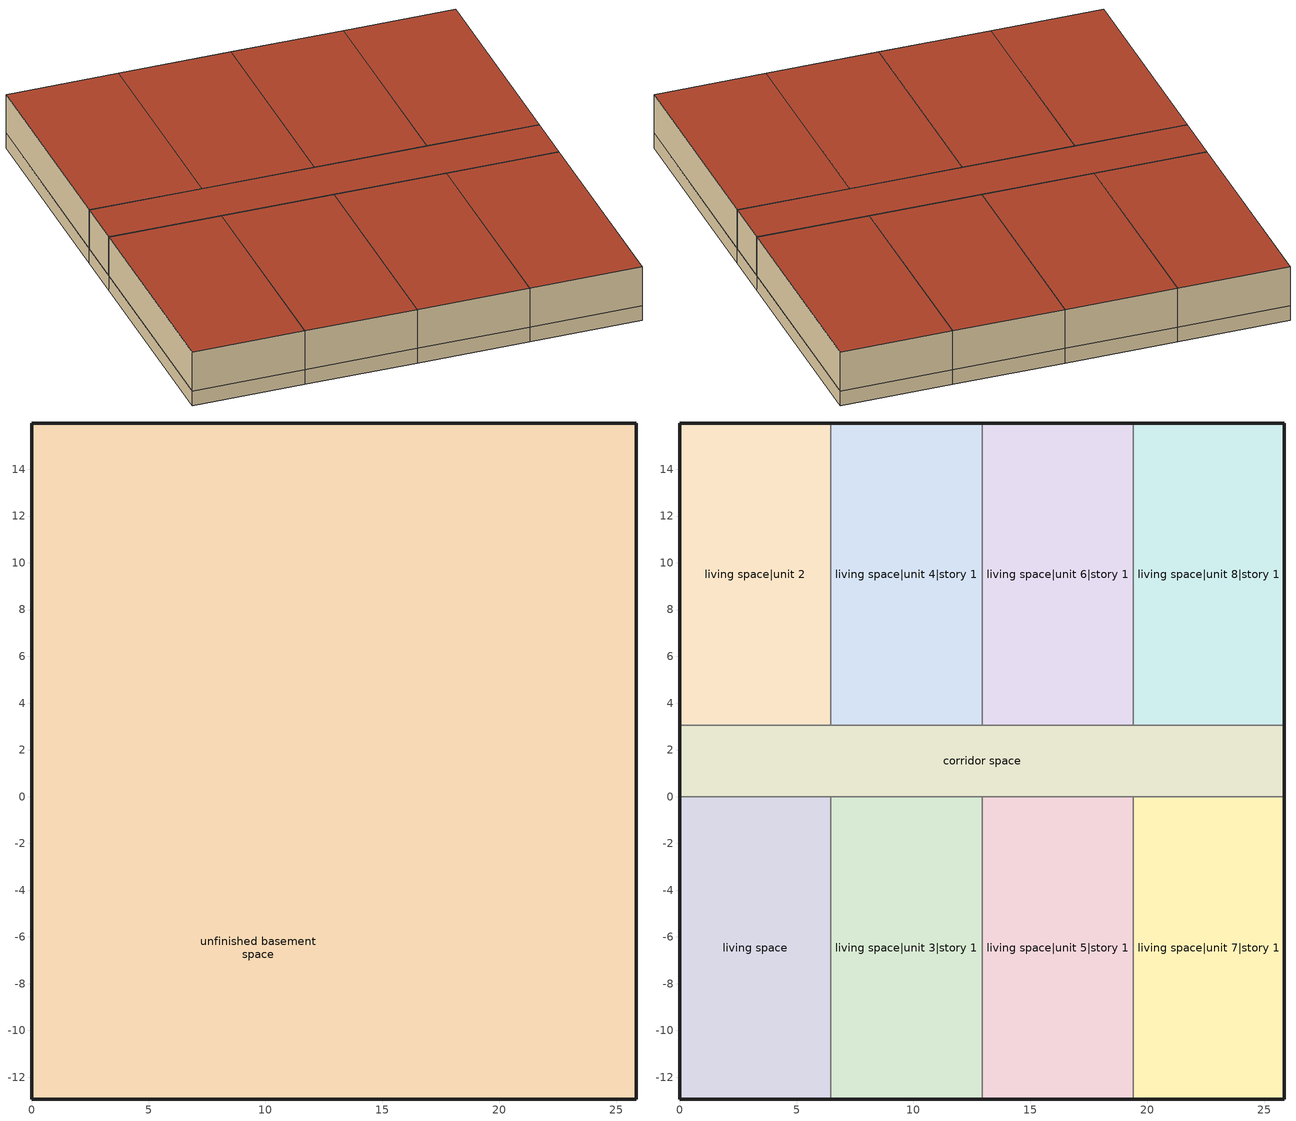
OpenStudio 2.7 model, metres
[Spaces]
unfinished basement space
 floor foundation: 0,0 0,3.05 25.86,3.05 25.86,0 z-0.91; 0,-12.93 0,0 6.47,0 6.47,-12.93 z-0.91; 0,3.05 0,15.98 6.47,15.98 6.47,3.05 z-0.91; 6.47,-12.93 6.47,0 12.93,0 12.93,-12.93 z-0.91; 6.47,3.05 6.47,15.98 12.93,15.98 12.93,3.05 z-0.91; 12.93,-12.93 12.93,0 19.4,0 19.4,-12.93 z-0.91; 12.93,3.05 12.93,15.98 19.4,15.98 19.4,3.05 z-0.91; 19.4,-12.93 19.4,0 25.86,0 25.86,-12.93 z-0.91; 19.4,3.05 19.4,15.98 25.86,15.98 25.86,3.05 z-0.91
 wall foundation: 0,3.05 0,0 0,-12.93 6.47,-12.93 12.93,-12.93 19.4,-12.93 25.86,-12.93 25.86,0 25.86,3.05 25.86,15.98 19.4,15.98 12.93,15.98 6.47,15.98 0,15.98 0,3.05 z-0.91:0
 ceiling adiabatic: 25.86,0 25.86,3.05 0,3.05 0,0 z0
living space
 floor to unfinished basement space: 0,-12.93 0,0 6.47,0 6.47,-12.93 z0
 wall outside: 0,0 0,-12.93 6.47,-12.93 z0:2.44
 wall adiabatic: 6.47,0 0,0 z0:2.44
 wall to living space|unit 3|story 1: 6.47,-12.93 6.47,0 z0:2.44
 roof outside: 6.47,-12.93 6.47,0 0,0 0,-12.93 z2.44
living space|unit 2
 floor to unfinished basement space: 0,3.05 0,15.98 6.47,15.98 6.47,3.05 z0
 wall outside: 6.47,15.98 0,15.98 0,3.05 z0:2.44
 wall to living space|unit 4|story 1: 6.47,3.05 6.47,15.98 z0:2.44
 wall adiabatic: 0,3.05 6.47,3.05 z0:2.44
 roof outside: 6.47,3.05 6.47,15.98 0,15.98 0,3.05 z2.44
living space|unit 3|story 1
 floor to unfinished basement space: 6.47,-12.93 6.47,0 12.93,0 12.93,-12.93 z0
 wall outside: 6.47,-12.93 12.93,-12.93 z0:2.44
 wall adiabatic: 12.93,0 6.47,0 z0:2.44
 wall to living space|unit 5|story 1: 12.93,-12.93 12.93,0 z0:2.44
 roof outside: 12.93,-12.93 12.93,0 6.47,0 6.47,-12.93 z2.44
living space|unit 4|story 1
 floor to unfinished basement space: 6.47,3.05 6.47,15.98 12.93,15.98 12.93,3.05 z0
 wall outside: 12.93,15.98 6.47,15.98 z0:2.44
 wall adiabatic: 6.47,3.05 12.93,3.05 z0:2.44
 wall to living space|unit 6|story 1: 12.93,3.05 12.93,15.98 z0:2.44
 roof outside: 12.93,3.05 12.93,15.98 6.47,15.98 6.47,3.05 z2.44
living space|unit 5|story 1
 floor to unfinished basement space: 12.93,-12.93 12.93,0 19.4,0 19.4,-12.93 z0
 wall outside: 12.93,-12.93 19.4,-12.93 z0:2.44
 wall adiabatic: 19.4,0 12.93,0 z0:2.44
 wall to living space|unit 7|story 1: 19.4,-12.93 19.4,0 z0:2.44
 roof outside: 19.4,-12.93 19.4,0 12.93,0 12.93,-12.93 z2.44
living space|unit 6|story 1
 floor to unfinished basement space: 12.93,3.05 12.93,15.98 19.4,15.98 19.4,3.05 z0
 wall outside: 19.4,15.98 12.93,15.98 z0:2.44
 wall adiabatic: 12.93,3.05 19.4,3.05 z0:2.44
 wall to living space|unit 8|story 1: 19.4,3.05 19.4,15.98 z0:2.44
 roof outside: 19.4,3.05 19.4,15.98 12.93,15.98 12.93,3.05 z2.44
living space|unit 7|story 1
 floor to unfinished basement space: 19.4,-12.93 19.4,0 25.86,0 25.86,-12.93 z0
 wall outside: 19.4,-12.93 25.86,-12.93 25.86,0 z0:2.44
 wall adiabatic: 25.86,0 19.4,0 z0:2.44
 roof outside: 25.86,-12.93 25.86,0 19.4,0 19.4,-12.93 z2.44
living space|unit 8|story 1
 floor to unfinished basement space: 19.4,3.05 19.4,15.98 25.86,15.98 25.86,3.05 z0
 wall outside: 25.86,3.05 25.86,15.98 19.4,15.98 z0:2.44
 wall adiabatic: 19.4,3.05 25.86,3.05 z0:2.44
 roof outside: 25.86,3.05 25.86,15.98 19.4,15.98 19.4,3.05 z2.44
corridor space
 floor adiabatic: 0,0 0,3.05 25.86,3.05 25.86,0 z0
 wall outside: 0,3.05 0,0 / 25.86,0 25.86,3.05 z0:2.44
 wall adiabatic: 0,0 6.47,0 12.93,0 19.4,0 25.86,0 / 25.86,3.05 19.4,3.05 12.93,3.05 6.47,3.05 0,3.05 z0:2.44
 roof outside: 25.86,0 25.86,3.05 0,3.05 0,0 z2.44
[Building]
Building 1: North Axis {deg}=0; Standards Number of Stories=2; Standards Number of Above Ground Stories=1; Standards Building Type=multifamily; Standards Number of Living Units=8
[Site]
Denver Intl Ap_CO_USA: Latitude {deg}=39.83; Longitude {deg}=-104.65; Time Zone {hr}=-7; Elevation {m}=1650
[ClimateZones]
Climate Zone Institution Name 2=Building America; Climate Zone Document Year 2=0; Climate Zone Value 2=Cold
[Site:WaterMainsTemperature]
Calculation Method=Correlation; Annual Average Outdoor Air Temperature {C}=10.8753; Maximum Difference In Monthly Average Outdoor Air Temperatures {deltaC}=23.1524
[Site:GroundTemperature:Deep]
10.8753, 10.8753, 10.8753, 10.8753, 10.8753, 10.8753, 10.8753, 10.8753, 10.8753, 10.8753, 10.8753, 10.8753
[Material]
EMPD dummy: Roughness=Rough; Thickness {m}=0.001; Conductivity {W/m-K}=0.1; Density {kg/m3}=100; Specific Heat {J/kg-K}=100; Thermal Absorptance=0.9; Solar Absorptance=0.5; Visible Absorptance=0.1
[MaterialProperty:MoisturePenetrationDepth:Settings]
Material=EMPD dummy; Water Vapor Diffusion Resistance Factor=500; Moisture Equation Coefficient a=0.0069; Moisture Equation Coefficient b=0.9066; Moisture Equation Coefficient c=0.0404; Moisture Equation Coefficient d=22.1121; Surface Layer Penetration Depth {m}=0.1; Deep Layer Penetration Depth {m}=0; Coating Layer Thickness {m}=0; Coating Layer Water Vapor Diffusion Resistance Factor=0
[Construction]
EMPD dummy: EMPD dummy
[ThermalZone] Use Ideal Air Loads=No
living zone; living zone|unit 2; living zone|unit 3; living zone|unit 4; living zone|unit 5; living zone|unit 6; living zone|unit 7; living zone|unit 8; corridor zone; unfinished basement zone
[Sizing:Zone] Zone Cooling Design Supply Air Temperature Input Method=SupplyAirTemperature; Zone Cooling Design Supply Air Temperature {C}=14; Zone Cooling Design Supply Air Temperature Difference {deltaC}=11.11; Zone Heating Design Supply Air Temperature Input Method=SupplyAirTemperature; Zone Heating Design Supply Air Temperature {C}=40; Zone Heating Design Supply Air Temperature Difference {deltaC}=11.11; Zone Cooling Design Supply Air Humidity Ratio {kg-H2O/kg-air}=0.0085; Zone Heating Design Supply Air Humidity Ratio {kg-H2O/kg-air}=0.008; Cooling Design Air Flow Method=DesignDay; Heating Design Air Flow Method=DesignDay; Account for Dedicated Outdoor Air System=No; Dedicated Outdoor Air System Control Strategy=NeutralSupplyAir; Dedicated Outdoor Air Low Setpoint Temperature for Design {C}=autosize; Dedicated Outdoor Air High Setpoint Temperature for Design {C}=autosize
living zone; living zone|unit 2; living zone|unit 3; living zone|unit 4; living zone|unit 5; living zone|unit 6; living zone|unit 7; living zone|unit 8; corridor zone; unfinished basement zone
[Space]
Name | Space Type | Thermal Zone | Building Unit
living space | Space Type 1 | living zone | unit 1
living space|unit 2 | Space Type 1 | living zone|unit 2 | unit 2
living space|unit 3|story 1 | Space Type 1 | living zone|unit 3 | unit 3
living space|unit 4|story 1 | Space Type 1 | living zone|unit 4 | unit 4
living space|unit 5|story 1 | Space Type 1 | living zone|unit 5 | unit 5
living space|unit 6|story 1 | Space Type 1 | living zone|unit 6 | unit 6
living space|unit 7|story 1 | Space Type 1 | living zone|unit 7 | unit 7
living space|unit 8|story 1 | Space Type 1 | living zone|unit 8 | unit 8
corridor space | Space Type 2 | corridor zone
unfinished basement space | Space Type 3 | unfinished basement zone
[SpaceType]
Name | Standards Space Type
Space Type 1 | living
Space Type 2 | corridor
Space Type 3 | unfinished basement
[BuildingUnit] Building Unit Type=Residential
unit 1; unit 2; unit 3; unit 4; unit 5; unit 6; unit 7; unit 8
[InternalMass:Definition] Construction=EMPD dummy; Design Level Calculation Method=SurfaceArea
Name | Surface Area {m2}
EMPD dummy corridor space | 78.8308
EMPD dummy unfinished basement space | 747.733
[InternalMass] Multiplier=1
Name | Internal Mass Definition | Space or SpaceType
EMPD dummy corridor space | EMPD dummy corridor space | corridor space
EMPD dummy unfinished basement space | EMPD dummy unfinished basement space | unfinished basement space
